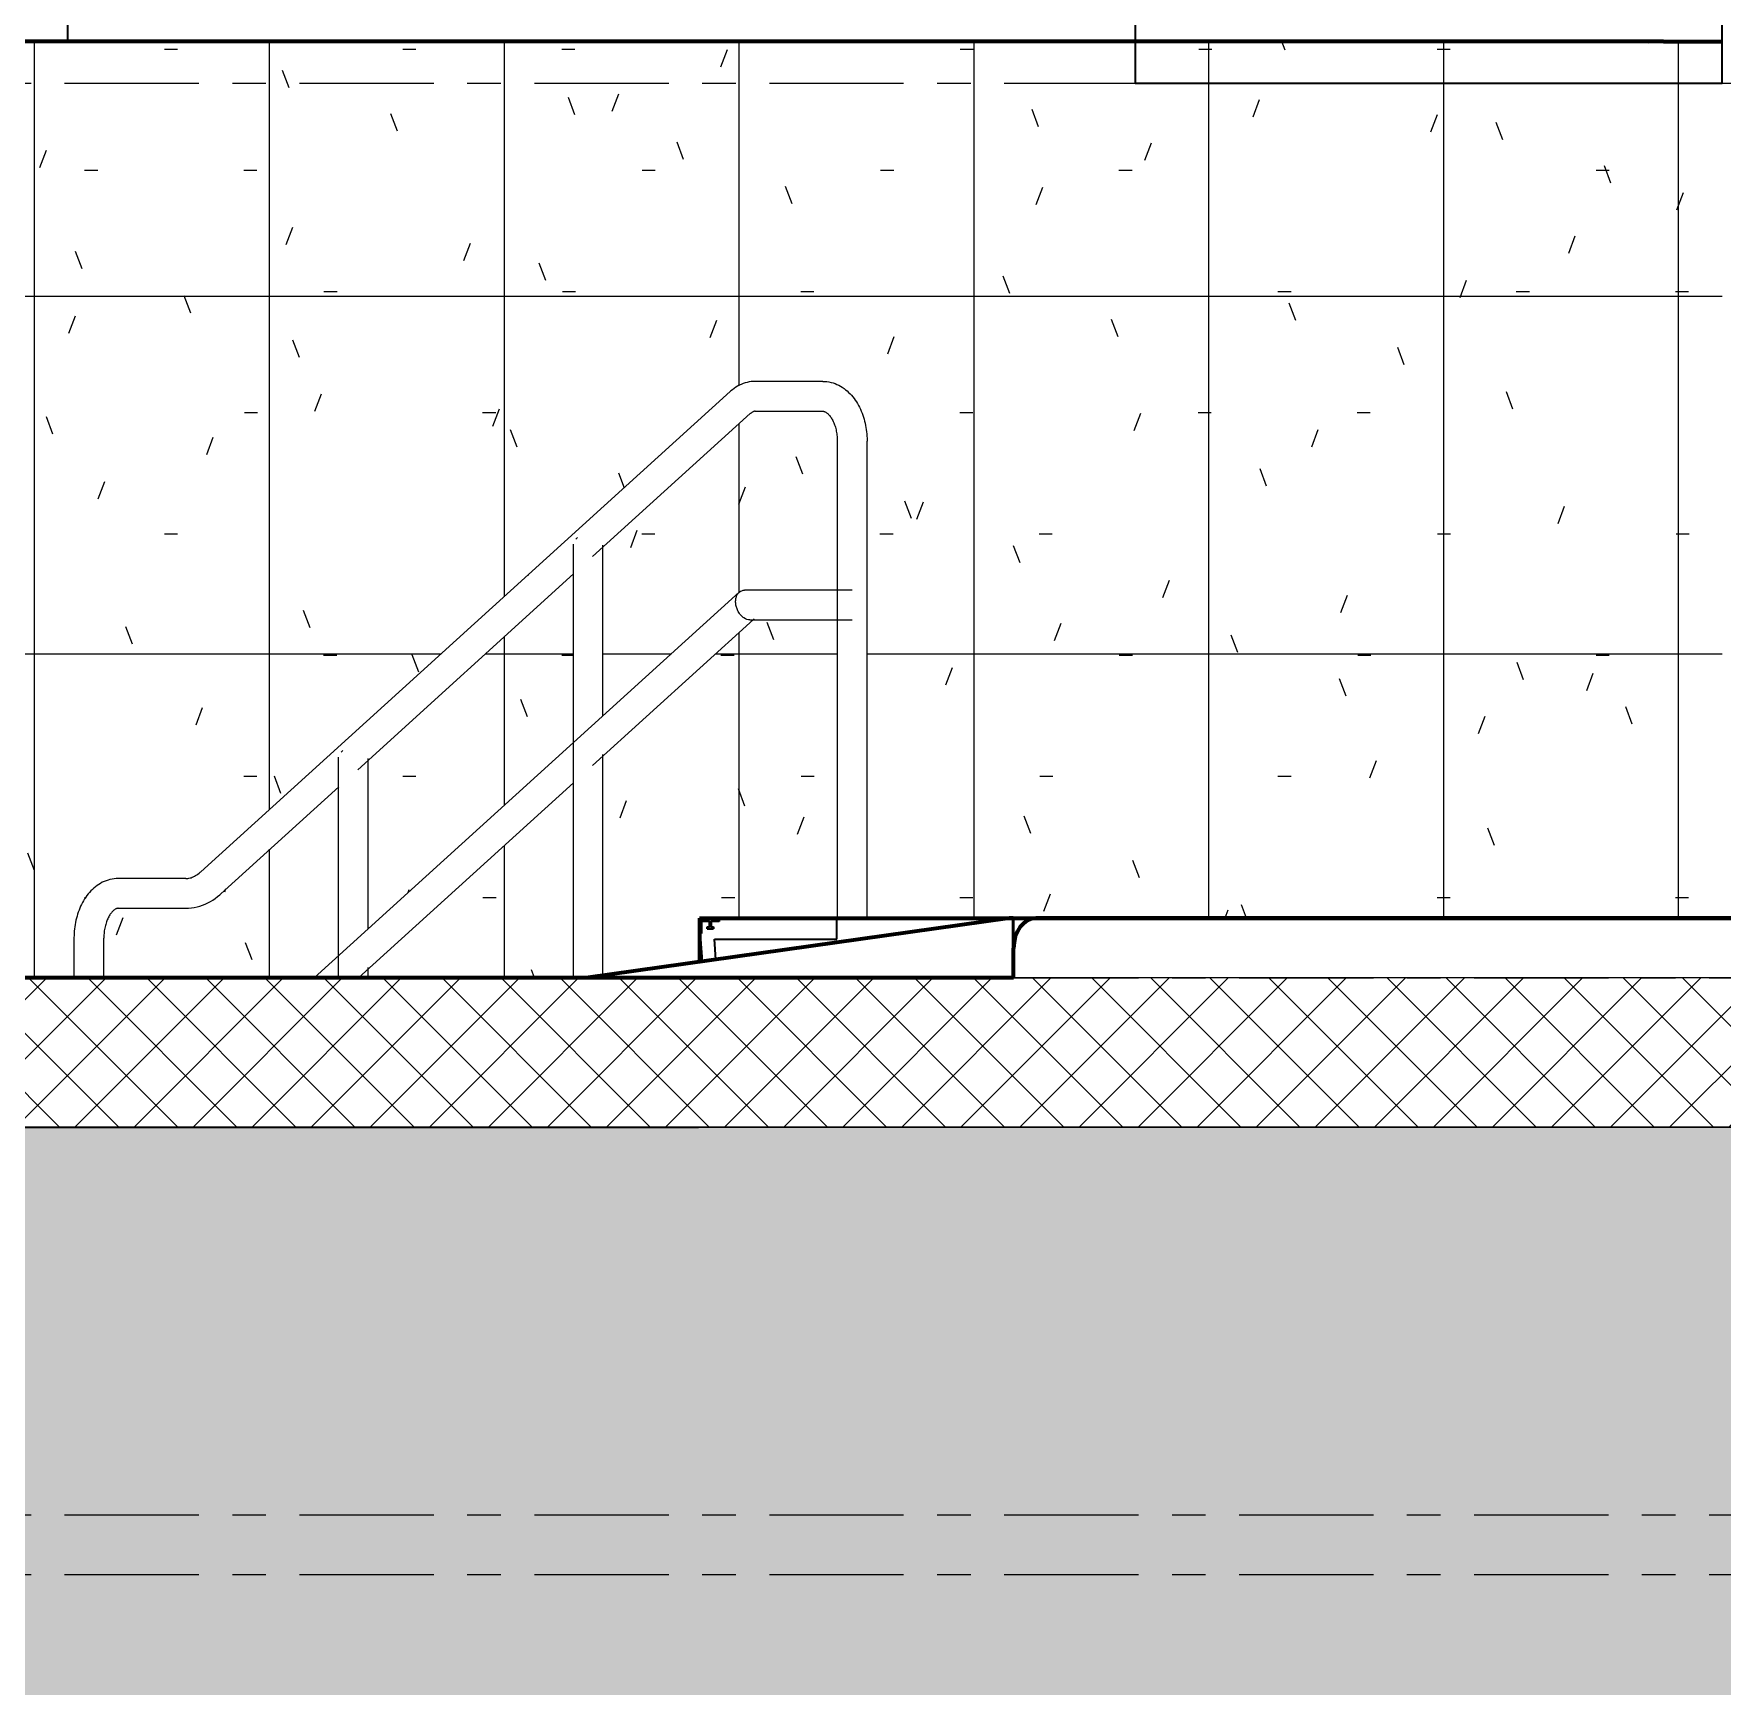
# Model space of a CAD drawing. Header units: millimetres. Extents: x -25371 to 2282244, y -90657 to 147824.
# Drawn here: x 1592502 to 1595332, y -3760 to -990 of the extents above; entities that cross this region are included whole.
import ezdxf
from ezdxf.xclip import XClip

# ---------------------------------------------------------------- set-up
doc = ezdxf.new("R2010")
doc.units = ezdxf.units.MM
doc.header["$XCLIPFRAME"] = 0
doc.linetypes.add('CENTER', pattern=[50.8, 31.75, -6.35, 6.35, -6.35])
doc.linetypes.add('TA_GL_000.90000', pattern=[2.475, 0.9, -0.225, 0.225, -0.225, 0.9])
for name, color, linetype in [('000 - 0_SYM_DWG_GRIDLINE_MAIN_COLOR_251', 7, 'Continuous'), ('000 - EXISTING_BUILDING_MAIN_COLOR_251', 7, 'Continuous'), ('000 - GRID', 7, 'CENTER')]:
    doc.layers.add(name, color=color, linetype=linetype)
for name, color, linetype, lineweight in [('A-DETL', 7, 'Continuous', 70), ('A-DETL-GENF', 7, 'Continuous', 35), ('A-DETL-THIN', 7, 'Continuous', 25), ('A-FLOR-E', 7, 'Continuous', 35), ('A-FLOR-FNSH', 7, 'Continuous', 70), ('A-FLOR-HRAL', 7, 'Continuous', 35), ('A-FLOR-PATT', 7, 'Continuous', 70), ('A-GLAZ-CURT', 7, 'Continuous', 35), ('A-WALL-PATT', 7, 'Continuous', 50), ('I-WALL-E', 7, 'Continuous', 50), ('S-STRS-E', 7, 'Continuous', 35), ('WALL-E', 7, 'Continuous', 50)]:
    doc.layers.add(name, color=color, linetype=linetype, lineweight=lineweight)
doc.styles.add('TA', font='', dxfattribs={"height": 4.5})
doc.styles.get('TA').set_extended_font_data('Cordia New')
pattern_1 = [(0, (-10480.52, 0), (533.245, 203.2), [21.996, -377.938, 21.996, -377.938, -2132.981]), (0, (-10480.52, 0), (533.245, 203.2), [-799.868, 21.996, -777.871, 21.996, -377.938, -933.179]), (0, (-10480.52, 0), (533.245, 203.2), [-1999.669, 21.996, -244.626, 21.996, -644.56]), (110.745, (-10280.55, 101.6), (-382.06842, 602.30877), [31.049, -533.482, -3575.367]), (110.745, (-10280.55, 101.6), (-382.06842, 602.30877), [-564.532, 31.049, -533.482, -3010.835]), (110.745, (-10280.55, 101.6), (-382.06842, 602.30877), [-1129.063, 31.049, -1098.014, -1881.772]), (110.745, (-10280.55, 101.6), (-382.06842, 602.30877), [-2258.126, 31.049, -533.482, -1317.24]), (110.745, (-10280.55, 101.6), (-382.06842, 602.30877), [-2822.658, 31.049, -345.305, -940.886]), (110.745, (-10280.55, 101.6), (-382.06842, 602.30877), [-3199.012, 31.049, -909.837]), (249.255, (-10213.9, 508), (-151.16483, -805.50714), [31.049, -533.482, -3575.367]), (249.255, (-10213.9, 508), (-151.16483, -805.50714), [-564.532, 31.049, -533.482, -3010.835]), (249.255, (-10213.9, 508), (-151.16483, -805.50714), [-1129.063, 31.049, -1098.014, -1881.772]), (249.255, (-10213.9, 508), (-151.16483, -805.50714), [-2258.126, 31.049, -533.482, -1317.24]), (249.255, (-10213.9, 508), (-151.16483, -805.50714), [-2822.658, 31.049, -345.305, -940.886]), (249.255, (-10213.9, 508), (-151.16483, -805.50714), [-3199.012, 31.049, -909.837])]
pattern_2 = [(0, (-19042.4, 99970), (0, 600), []), (90, (-19042.4, 99970), (-393.636, 2e-14), [])]

# ---------------------------------------------------------------- blocks, each defined once
blk = doc.blocks.new('*U1018')
at = {"layer": '000 - 0_SYM_DWG_GRIDLINE_MAIN_COLOR_251', "color": 7, "linetype": 'ByBlock', "ltscale": 5}
blk.add_line((20, 0), (-585.291, 0), dxfattribs=at)
at = {"color": 7, "style": 'TA', "flags": 1}
blk.add_attdef('LOCATION', (6, -6), '', height=4.5, rotation=270, dxfattribs=at)
blk = doc.blocks.new('C-1-VS01_REV00_20260615-155540_ELEVATION_1_DIMS-1')
at = {"layer": '000 - GRID', "color": 7, "linetype": 'TA_GL_000.90000', "xscale": 50.00000000000004, "yscale": 50.00000000000004, "zscale": 50.00000000000004, "rotation": 180}
for p in [(-32265.5, 103500), (-32265.5, 102000), (-32265.5, 101100), (-32265.5, 101000)]:
    blk.add_blockref('*U1018', p, dxfattribs=at)
blk = doc.blocks.new('Railing - 50mm-5736714-VS01 - ELEVATION 1')
at = {"layer": 'A-FLOR-HRAL', "color": 7, "lineweight": 9}
for p, q in [((2476, 102736.9), (2474.7, 102735.6)), ((2477.5, 102738.2), (2476, 102736.9)), ((2469.9, 102727.1), (2469.9, 102000)), ((2519.9, 102439.2), (2519.9, 102725.2)), ((2519.9, 102003.9), (2519.9, 102374.4))]:
    blk.add_line(p, q, dxfattribs=at)
blk = doc.blocks.new('Railing - 50mm-5736712-VS01 - ELEVATION 1')
at = {"layer": 'A-FLOR-HRAL', "color": 7, "lineweight": 9}
for p, q in [((2076.3, 102370), (2076.3, 102000)), ((2082.4, 102379.8), (2081.1, 102378.5)), ((2083.8, 102381.1), (2082.4, 102379.8)), ((2126.3, 102082.1), (2126.3, 102368)), ((2126.3, 102000), (2126.3, 102017.3))]:
    blk.add_line(p, q, dxfattribs=at)
blk = doc.blocks.new('Railing - Railing-4930035-VS01 - ELEVATION 1')
at = {"color": 7}
for name in ['Railing - 50mm-5736714-VS01 - ELEVATION 1', 'Railing - 50mm-5736712-VS01 - ELEVATION 1']:
    blk.add_blockref(name, (0, 0), dxfattribs=at)
blk = doc.blocks.new('Top Rail Type - Top Rail_Internal_-4930060-VS01 - ELEVATION 1')
at = {"layer": 'A-FLOR-HRAL', "color": 7, "lineweight": 9}
for p, q in [((2888.5, 103000), (2775.4, 103000)), ((2733.4, 102983), (1845.9, 102177.8)), ((2502.8, 102706.2), (2767, 102945.9)), ((2775.4, 102950), (2888.5, 102950)), ((2912.7, 102900), (2912.7, 102100)), ((2962.7, 102100), (2962.7, 102900)), ((2109.1, 102349), (2470.9, 102677.3)), ((1879.5, 102140.7), (2077.3, 102320.2)), ((1820.8, 102166.7), (1707.6, 102166.7)), ((1707.6, 102116.7), (1820.8, 102116.7)), ((2912.8, 102100), (2956.6, 102100)), ((2918.9, 102100), (2913.2, 102100)), ((2962.7, 102100), (2918.9, 102100)), ((2956.6, 102100), (2962.3, 102100)), ((1633.4, 102066.7), (1633.4, 102000)), ((1683.4, 102000), (1683.4, 102066.7))]:
    blk.add_line(p, q, dxfattribs=at)
at = {"layer": 'A-FLOR-HRAL', "color": 7, "lineweight": 9, "flags": 128}
for points in [[(2775.4, 103000), (2771.9, 102999.9), (2768.4, 102999.6), (2765, 102999), (2761.6, 102998.3), (2758.2, 102997.4), (2754.9, 102996.3), (2751.7, 102995), (2748.6, 102993.5), (2745.6, 102991.9), (2742.7, 102990.1), (2739.8, 102988.2), (2737.1, 102986.1), (2734.5, 102983.9), (2733.4, 102983)], [(2888.5, 103000), (2892, 102999.9), (2895.5, 102999.6), (2898.9, 102999), (2902.3, 102998.3), (2905.7, 102997.4), (2909, 102996.3), (2912.2, 102995), (2915.3, 102993.5), (2918.3, 102991.9), (2921.2, 102990.1), (2924.1, 102988.2), (2926.8, 102986.1), (2929.4, 102983.9), (2931.9, 102981.6), (2934.4, 102979.2), (2936.7, 102976.7), (2938.9, 102974.1), (2941, 102971.4), (2943, 102968.6), (2944.9, 102965.7), (2946.7, 102962.7), (2948.4, 102959.7), (2950.1, 102956.6), (2951.6, 102953.4), (2953, 102950.2), (2954.3, 102947), (2955.5, 102943.6), (2956.7, 102940.2), (2957.7, 102936.8), (2958.6, 102933.4), (2959.5, 102929.9), (2960.2, 102926.3), (2960.9, 102922.8), (2961.4, 102919.2), (2961.9, 102915.6), (2962.2, 102911.9), (2962.5, 102908.3), (2962.7, 102904.6), (2962.7, 102901), (2962.7, 102900)], [(2775.4, 102950), (2774.9, 102950), (2774.5, 102949.9), (2774, 102949.9), (2773.5, 102949.8), (2773, 102949.6), (2772.4, 102949.4), (2771.8, 102949.2), (2771.2, 102948.9), (2770.5, 102948.5), (2769.8, 102948.1), (2769, 102947.5), (2768.2, 102946.9), (2767.4, 102946.3), (2767, 102945.9)], [(2888.5, 102950), (2889, 102950), (2889.4, 102949.9), (2889.9, 102949.9), (2890.4, 102949.8), (2890.9, 102949.6), (2891.5, 102949.4), (2892.1, 102949.2), (2892.7, 102948.9), (2893.4, 102948.5), (2894.2, 102948.1), (2894.9, 102947.5), (2895.7, 102946.9), (2896.5, 102946.3), (2897.4, 102945.5), (2898.3, 102944.6), (2899.2, 102943.6), (2900.1, 102942.6), (2901, 102941.4), (2901.9, 102940.2), (2902.8, 102938.8), (2903.6, 102937.4), (2904.5, 102935.9), (2905.3, 102934.3), (2906.1, 102932.6), (2906.9, 102930.8), (2907.6, 102929), (2908.3, 102927.1), (2909, 102925.1), (2909.6, 102923.1), (2910.2, 102921), (2910.7, 102918.9), (2911.1, 102916.7), (2911.5, 102914.5), (2911.9, 102912.2), (2912.2, 102909.9), (2912.4, 102907.6), (2912.6, 102905.3), (2912.7, 102903), (2912.7, 102900.6), (2912.7, 102900)], [(1707.6, 102166.7), (1704.1, 102166.6), (1700.7, 102166.2), (1697.2, 102165.7), (1693.8, 102165), (1690.5, 102164.1), (1687.2, 102162.9), (1684, 102161.6), (1680.9, 102160.2), (1677.9, 102158.5), (1674.9, 102156.8), (1672.1, 102154.8), (1669.4, 102152.8), (1666.7, 102150.6), (1664.2, 102148.3), (1661.8, 102145.9), (1659.5, 102143.4), (1657.3, 102140.7), (1655.2, 102138), (1653.2, 102135.2), (1651.3, 102132.4), (1649.4, 102129.4), (1647.7, 102126.4), (1646.1, 102123.3), (1644.6, 102120.1), (1643.2, 102116.9), (1641.9, 102113.6), (1640.6, 102110.3), (1639.5, 102106.9), (1638.5, 102103.5), (1637.6, 102100), (1636.7, 102096.5), (1636, 102093), (1635.3, 102089.4), (1634.8, 102085.8), (1634.3, 102082.2), (1633.9, 102078.6), (1633.7, 102075), (1633.5, 102071.3), (1633.4, 102067.7), (1633.4, 102066.7)], [(1820.8, 102166.7), (1822.6, 102166.7), (1824.3, 102166.9), (1826.1, 102167.2), (1827.9, 102167.5), (1829.7, 102168), (1831.6, 102168.7), (1833.4, 102169.4), (1835.3, 102170.3), (1837.2, 102171.4), (1839.2, 102172.5), (1841.2, 102173.9), (1843.1, 102175.4), (1845.1, 102177), (1845.9, 102177.8)], [(1820.8, 102116.7), (1825.6, 102116.8), (1830.4, 102117.3), (1835.1, 102118), (1839.8, 102119), (1844.5, 102120.3), (1849, 102121.8), (1853.5, 102123.6), (1857.9, 102125.7), (1862.1, 102128), (1866.3, 102130.5), (1870.3, 102133.3), (1874.2, 102136.2), (1878, 102139.4), (1879.5, 102140.7)], [(1707.6, 102116.7), (1707.2, 102116.7), (1706.7, 102116.6), (1706.3, 102116.5), (1705.8, 102116.4), (1705.2, 102116.3), (1704.7, 102116.1), (1704.1, 102115.8), (1703.4, 102115.5), (1702.7, 102115.2), (1702, 102114.7), (1701.3, 102114.2), (1700.5, 102113.6), (1699.6, 102112.9), (1698.8, 102112.1), (1697.9, 102111.3), (1697, 102110.3), (1696.1, 102109.2), (1695.2, 102108.1), (1694.3, 102106.8), (1693.4, 102105.5), (1692.5, 102104.1), (1691.7, 102102.5), (1690.9, 102100.9), (1690, 102099.2), (1689.3, 102097.5), (1688.5, 102095.6), (1687.8, 102093.7), (1687.2, 102091.8), (1686.6, 102089.7), (1686, 102087.7), (1685.5, 102085.5), (1685, 102083.4), (1684.6, 102081.1), (1684.3, 102078.9), (1684, 102076.6), (1683.8, 102074.3), (1683.6, 102072), (1683.5, 102069.6), (1683.4, 102067.3), (1683.4, 102066.7)]]:
    blk.add_lwpolyline(points, dxfattribs=at)
blk = doc.blocks.new('System Panel - DPA-AR_Facade_Solid Panel 150mm-5598975-VS01 - ELEVATION 1')
at = {"layer": 'A-GLAZ-CURT', "color": 7}
blk.add_line((1622.7, 103600), (1622.7, 103570), dxfattribs=at)
blk = doc.blocks.new('System Panel - DPA-AR_Facade_Solid Panel 150mm-V77-VS01 - ELEVATION 1')
at = {"layer": 'A-GLAZ-CURT', "color": 7}
for p, q in [((3412, 106600), (3412, 103500)), ((4396.1, 103500), (4396.1, 106600)), ((3412, 103500), (4297.7, 103500)), ((4297.7, 103500), (4396.1, 103500))]:
    blk.add_line(p, q, dxfattribs=at)
blk = doc.blocks.new('Generic Models 2 - Generic Models 45-5662310-VS01 - ELEVATION 1')
at = {"layer": '000 - EXISTING_BUILDING_MAIN_COLOR_251', "color": 7}
for p, q in [((4897.3, 102000), (2676.7, 102000)), ((5350.1, 102000), (3129.5, 102000)), ((5425.6, 102000), (3208.3, 102000))]:
    blk.add_line(p, q, dxfattribs=at)
blk = doc.blocks.new('Handrail Type - Handrail_Internal_-5736255-VS01 - ELEVATION 1')
at = {"layer": 'A-FLOR-HRAL', "color": 7, "lineweight": 9}
for p, q in [((2748.4, 102646.5), (2035.8, 102000)), ((2888.5, 102650), (2757.3, 102650)), ((2937.7, 102650), (2888.5, 102650)), ((2502.8, 102356.2), (2772.3, 102600.7)), ((2766.4, 102600), (2888.5, 102600)), ((2772.4, 102600.9), (2773.6, 102601.9)), ((2888.5, 102600), (2937.7, 102600)), ((2110.2, 102000), (2470.6, 102327))]:
    blk.add_line(p, q, dxfattribs=at)
for points, knots in [([(2743, 102625), (2742.6, 102627.2), (2742.2, 102631.5), (2743, 102637.6), (2745.1, 102642.9), (2749.4, 102648.2), (2754, 102650), (2757.3, 102650)], [0, 0, 0, 0, 0.0833333, 0.1666667, 0.25, 0.3333333, 0.5, 0.5, 0.5, 0.5]), ([(2766.4, 102600), (2763.1, 102600), (2757.8, 102601.8), (2751.6, 102607.1), (2747.6, 102612.4), (2744.6, 102618.5), (2743.4, 102622.8), (2743, 102625)], [0.5, 0.5, 0.5, 0.5, 0.6666667, 0.75, 0.8333333, 0.9166667, 1, 1, 1, 1])]:
    blk.add_open_spline(points, degree=3, knots=knots, dxfattribs=at)
blk = doc.blocks.new('C-1-VS01_REV00_20260615-155217_ELEVATION_1_EX')
at = {"layer": 'A-DETL-GENF', "lineweight": 9}
h = blk.add_hatch(dxfattribs=at)
h.set_pattern_fill('FP_31', style=0, pattern_type=2)
h.set_pattern_definition([(45, (-4042.98, 0), (0, 449.0128), [317.5, -317.5]), (45, (-4127.17, 84.2), (0, 449.0128), [317.5, -317.5]), (45, (-4211.35, 168.38), (0, 449.0128), [317.5, -317.5]), (135, (-4211.35, 224.5), (-449.0128, 3e-14), [317.5, -317.5]), (135, (-4127.17, 308.7), (-449.0128, 3e-14), [317.5, -317.5]), (135, (-4042.98, 392.9), (-449.0128, 3e-14), [317.5, -317.5])])
h.paths.add_polyline_path([(-32056.9, 99504.9), (18630.6, 99504.9), (18630.6, 101000), (17000.5, 101000), (17000.5, 100460), (16257.6, 100460), (16257.6, 101000), (14306.8, 101000), (14306.8, 101750), (-25164.4, 101750), (-25164.4, 101000), (-32056.9, 101000), (-32056.9, 100327.3)])
at = {"layer": 'A-FLOR-PATT', "lineweight": 9}
h = blk.add_hatch(dxfattribs=at)
h.set_pattern_fill('FP_23', angle=-225, style=0, pattern_type=2)
h.set_pattern_definition([(225, (-3834.03, 102000), (49.49747, -49.49747), []), (315, (-3834.03, 102000), (49.49747, 49.49747), [])])
h.paths.add_polyline_path([(-9485.1, 101750), (14306.8, 101750), (14306.8, 102000), (-25150.2, 102000), (-25150.2, 101750), (-9683.1, 101750)])
at = {"layer": 'A-WALL-PATT', "lineweight": 9}
h = blk.add_hatch(dxfattribs=at)
h.set_pattern_fill('FP_15', style=0, pattern_type=2)
h.set_pattern_definition(pattern_1)
h.paths.add_polyline_path([(-22224.7, 102000), (-22224.1, 102075), (-22222, 102092), (-22213.2, 102119.9), (-22200.5, 102140.8), (-22192.2, 102149.4), (-22186.7, 102153.9), (-22168.8, 102163), (-22150.6, 102166.7), (-22030.6, 102167.8), (-22026.9, 102168.4), (-22007.6, 102182), (-21120.2, 102986), (-21104.8, 102995.5), (-21096.2, 102997.8), (-21082.8, 103000), (-20964.2, 102999.1), (-20948.2, 102995.7), (-20941, 102992), (-20932.7, 102986.8), (-20920.4, 102974.8), (-20911.9, 102962.5), (-20904.1, 102946.6), (-20897.4, 102921.7), (-20895.5, 102897.5), (-20895.5, 102100), (-19560.5, 102100), (-19560.5, 103570), (-25696.4, 103570), (-25695.9, 102071.4), (-25340.6, 102093.3), (-25340.6, 102150), (-25164.4, 102150), (-25164.4, 102100), (-25150.2, 102100), (-25150.2, 102000), (-22256, 102000)])
h.paths.add_polyline_path([(-21387.8, 102000), (-21387.9, 102326.7), (-21732.5, 102014.1), (-21732.4, 102000), (-21387.9, 102000)])
h.paths.add_polyline_path([(-21822.4, 102000), (-21781.4, 102037.3), (-21781.5, 102319.6), (-21983.9, 102137.3), (-22005.6, 102123.6), (-22037.4, 102116.7), (-22158.3, 102115.6), (-22155.6, 102114.9), (-22160.1, 102111), (-22165.5, 102104), (-22171.9, 102088.8), (-22174.3, 102075), (-22174.8, 102066.7), (-22173.9, 102000), (-21878.3, 102000)])
h.paths.add_polyline_path([(-21338.8, 102003.9), (-21176.4, 102026.8), (-21176.4, 102100), (-20945.4, 102100), (-20945.4, 102600), (-21087.1, 102599.6), (-21338.9, 102371.2), (-21338.8, 102075)])
h.paths.add_polyline_path([(-26403.2, 102026.1), (-25794.8, 102065.1), (-25795.5, 103570), (-26403.2, 103570), (-26403.2, 102075)])
h.paths.add_polyline_path([(-21732.5, 102081.6), (-21387.7, 102394.4), (-21387.9, 102676.7), (-21732.4, 102364.2), (-21732.5, 102177.8)])
h.paths.add_polyline_path([(-21338.9, 102438.7), (-21105.6, 102649.1), (-21096.9, 102650), (-20945.4, 102650), (-20946.3, 102911.9), (-20950.6, 102929.2), (-20957.1, 102940.7), (-20966, 102949.4), (-20968.5, 102949.7), (-20974.6, 102950), (-21086.4, 102949), (-21095, 102942.5), (-21338.7, 102721.4), (-21338.9, 102447.5)])
h = blk.add_hatch(dxfattribs=at)
h.set_pattern_fill('FP_16', style=0, pattern_type=2)
h.set_pattern_definition(pattern_2)
h.paths.add_polyline_path([(-22224.7, 102000), (-22224.1, 102075), (-22222, 102092), (-22213.2, 102119.9), (-22200.5, 102140.8), (-22192.2, 102149.4), (-22186.7, 102153.9), (-22168.8, 102163), (-22150.6, 102166.7), (-22030.6, 102167.8), (-22026.9, 102168.4), (-22007.6, 102182), (-21120.2, 102986), (-21104.8, 102995.5), (-21096.2, 102997.8), (-21082.8, 103000), (-20964.2, 102999.1), (-20948.2, 102995.7), (-20941, 102992), (-20932.7, 102986.8), (-20920.4, 102974.8), (-20911.9, 102962.5), (-20904.1, 102946.6), (-20897.4, 102921.7), (-20895.5, 102897.5), (-20895.5, 102100), (-19560.5, 102100), (-19560.5, 103570), (-25696.4, 103570), (-25695.9, 102071.4), (-25340.6, 102093.3), (-25340.6, 102150), (-25164.4, 102150), (-25164.4, 102100), (-25150.2, 102100), (-25150.2, 102000), (-22256, 102000)])
h.paths.add_polyline_path([(-21387.8, 102000), (-21387.9, 102326.7), (-21732.5, 102014.1), (-21732.4, 102000), (-21387.9, 102000)])
h.paths.add_polyline_path([(-21822.4, 102000), (-21781.4, 102037.3), (-21781.5, 102319.6), (-21983.9, 102137.3), (-22005.6, 102123.6), (-22037.4, 102116.7), (-22158.3, 102115.6), (-22155.6, 102114.9), (-22160.1, 102111), (-22165.5, 102104), (-22171.9, 102088.8), (-22174.3, 102075), (-22174.8, 102066.7), (-22173.9, 102000), (-21878.3, 102000)])
h.paths.add_polyline_path([(-21338.8, 102003.9), (-21176.4, 102026.8), (-21176.4, 102100), (-20945.4, 102100), (-20945.4, 102600), (-21087.1, 102599.6), (-21338.9, 102371.2), (-21338.8, 102075)])
h.paths.add_polyline_path([(-26403.2, 102026.1), (-25794.8, 102065.1), (-25795.5, 103570), (-26403.2, 103570), (-26403.2, 102075)])
h.paths.add_polyline_path([(-21732.5, 102081.6), (-21387.7, 102394.4), (-21387.9, 102676.7), (-21732.4, 102364.2), (-21732.5, 102177.8)])
h.paths.add_polyline_path([(-21338.9, 102438.7), (-21105.6, 102649.1), (-21096.9, 102650), (-20945.4, 102650), (-20946.3, 102911.9), (-20950.6, 102929.2), (-20957.1, 102940.7), (-20966, 102949.4), (-20968.5, 102949.7), (-20974.6, 102950), (-21086.4, 102949), (-21095, 102942.5), (-21338.7, 102721.4), (-21338.9, 102447.5)])
h = blk.add_hatch(dxfattribs=at)
h.set_pattern_fill('FP_15', style=0, pattern_type=2)
h.set_pattern_definition(pattern_1)
h.paths.add_polyline_path([(-19560.5, 102100), (-19462.1, 102100), (-19462.1, 103570), (-19560.5, 103570), (-19560.5, 102177.8)])
h = blk.add_hatch(dxfattribs=at)
h.set_pattern_fill('FP_16', style=0, pattern_type=2)
h.set_pattern_definition(pattern_2)
h.paths.add_polyline_path([(-19560.5, 102100), (-19462.1, 102100), (-19462.1, 103570), (-19560.5, 103570), (-19560.5, 102177.8)])
at = {"layer": 'A-DETL', "color": 7}
for p, q in [((-19560.5, 103570), (-25696.4, 103570)), ((-19560.5, 103570), (-19462.1, 103570)), ((-20656.7, 102100), (-21366.2, 102000)), ((-21176.4, 102100), (-18319.5, 102100)), ((-21176.4, 102100), (-21176.4, 102026.8)), ((-20650.6, 102100), (-20656.7, 102100)), ((-20650.6, 102100), (-20537.4, 102100)), ((-18394.9, 102100), (-20612.2, 102100)), ((-20649.9, 102000), (-20649.9, 102050)), ((-20649.9, 102000), (-25150.2, 102000))]:
    blk.add_line(p, q, dxfattribs=at)
blk.add_ellipse((-20612.2, 102050), major_axis=(0, 50), ratio=0.754707, start_param=0, end_param=1.570796, dxfattribs=at)
at = {"layer": 'A-DETL-THIN', "color": 7}
blk.add_line((14306.8, 101750), (-25164.4, 101750), dxfattribs=at)
at = {"layer": 'A-FLOR-E', "color": 7}
for p, q in [((-20233, 102100), (-21176.4, 102100)), ((-25150.2, 101750), (-21178.2, 101750))]:
    blk.add_line(p, q, dxfattribs=at)
at = {"layer": 'A-FLOR-FNSH', "color": 7, "lineweight": 25}
for p, q in [((14306.8, 102000), (-25150.2, 102000)), ((-25150.2, 101750), (14306.8, 101750))]:
    blk.add_line(p, q, dxfattribs=at)
at = {"layer": 'I-WALL-E', "color": 7}
blk.add_line((-22235.6, 103570), (-20446.2, 103570), dxfattribs=at)
at = {"layer": 'S-STRS-E', "color": 7}
for p, q in [((-21171.8, 102100), (-21176.4, 102100)), ((-21176.4, 102100), (-21176.4, 102075)), ((-21173.1, 102075), (-21173.1, 102095)), ((-21173.1, 102095), (-21159.3, 102095)), ((-21159.6, 102094.5), (-21172.8, 102094.5)), ((-21172.8, 102094.5), (-21172.8, 102074.5)), ((-21171.8, 102097.5), (-21171.8, 102100)), ((-20228.4, 102100), (-21171.8, 102100)), ((-21170.5, 102097.5), (-21171.8, 102097.5)), ((-21165.9, 102100), (-21170.5, 102100)), ((-21170.5, 102100), (-21170.5, 102097.5)), ((-21165.9, 102097.5), (-21165.9, 102100)), ((-20222.5, 102100), (-21165.9, 102100)), ((-21164.6, 102097.5), (-21165.9, 102097.5)), ((-21160, 102100), (-21164.6, 102100)), ((-21164.6, 102100), (-21164.6, 102097.5)), ((-21163.6, 102082), (-21163.6, 102085.5)), ((-21163.6, 102085.5), (-21159.6, 102085.5)), ((-21153.1, 102082), (-21163.6, 102082)), ((-21159.3, 102085), (-21163.2, 102085)), ((-21163.2, 102085), (-21163.2, 102082.5)), ((-21163.2, 102082.5), (-21153.4, 102082.5)), ((-21160, 102097.5), (-21160, 102100)), ((-20216.6, 102100), (-21160, 102100)), ((-21158.7, 102097.5), (-21160, 102097.5)), ((-21159.6, 102085.5), (-21159.6, 102094.5)), ((-21159.3, 102095), (-21159.3, 102085)), ((-21154.1, 102100), (-21158.7, 102100)), ((-21158.7, 102100), (-21158.7, 102097.5)), ((-21157.3, 102085), (-21157.3, 102095)), ((-21157.3, 102095), (-21143.6, 102095)), ((-21153.4, 102085), (-21157.3, 102085)), ((-21143.2, 102094.5), (-21157, 102094.5)), ((-21157, 102094.5), (-21157, 102085.5)), ((-21157, 102085.5), (-21153.1, 102085.5)), ((-21154.1, 102097.5), (-21154.1, 102100)), ((-20210.7, 102100), (-21154.1, 102100)), ((-21152.8, 102097.5), (-21154.1, 102097.5)), ((-21153.4, 102082.5), (-21153.4, 102085)), ((-21153.1, 102085.5), (-21153.1, 102082)), ((-21148.2, 102100), (-21152.8, 102100)), ((-21152.8, 102100), (-21152.8, 102097.5)), ((-21148.2, 102097.5), (-21148.2, 102100)), ((-20204.8, 102100), (-21148.2, 102100)), ((-21146.8, 102097.5), (-21148.2, 102097.5)), ((-21143.6, 102100), (-21146.8, 102100)), ((-21146.8, 102100), (-21146.8, 102097.5)), ((-21143.6, 102095), (-21143.6, 102100)), ((-20200.2, 102100), (-21143.6, 102100)), ((-20946.3, 102100), (-21143.2, 102100)), ((-21143.2, 102100), (-21143.2, 102094.5)), ((-20946.3, 102065), (-20946.3, 102100)), ((-20002.9, 102100), (-20946.3, 102100)), ((-21176.4, 102075), (-21173.1, 102075)), ((-21172.8, 102074.5), (-21176.4, 102074.5)), ((-21176.4, 102074.5), (-21176.4, 102067)), ((-21176.4, 102067), (-21175.1, 102065)), ((-21175.1, 102065), (-21174.4, 102065)), ((-21174.4, 102065), (-21171.7, 102027.4)), ((-21148.9, 102030.6), (-21151.3, 102065)), ((-21151.3, 102065), (-20946.3, 102065))]:
    blk.add_line(p, q, dxfattribs=at)
at = {"layer": 'WALL-E', "color": 7}
for p, q in [((-20543.5, 102100), (-20656.7, 102100)), ((-20650.6, 102000), (-20650.6, 102100)), ((-20543.5, 102100), (-20537.4, 102100))]:
    blk.add_line(p, q, dxfattribs=at)
at = {"layer": '000 - EXISTING_BUILDING_MAIN_COLOR_251', "color": 7}
blk.add_blockref('Generic Models 2 - Generic Models 45-5662310-VS01 - ELEVATION 1', (-23858.2, 0), dxfattribs=at)
at = {"layer": 'A-FLOR-HRAL', "color": 7, "lineweight": 9}
for name in ['Top Rail Type - Top Rail_Internal_-4930060-VS01 - ELEVATION 1', 'Handrail Type - Handrail_Internal_-5736255-VS01 - ELEVATION 1']:
    blk.add_blockref(name, (-23858.2, 0), dxfattribs=at)
at = {"layer": 'A-FLOR-HRAL', "color": 7}
blk.add_blockref('Railing - Railing-4930035-VS01 - ELEVATION 1', (-23858.2, 0), dxfattribs=at)
at = {"layer": 'A-GLAZ-CURT', "color": 7}
for name in ['System Panel - DPA-AR_Facade_Solid Panel 150mm-5598975-VS01 - ELEVATION 1', 'System Panel - DPA-AR_Facade_Solid Panel 150mm-V77-VS01 - ELEVATION 1']:
    blk.add_blockref(name, (-23858.2, 0), dxfattribs=at)

msp = doc.modelspace()

# ---------------------------------------------------------------- block references
at = {"color": 7}
ref = msp.add_blockref('C-1-VS01_REV00_20260615-155217_ELEVATION_1_EX', (1614794.372, -104572.744), dxfattribs=at)
XClip(ref).set_block_clipping_path([(-39120.691541394, 96602.3760666824), (-3553.7799988328, 115145.365818867)])
msp.add_blockref('C-1-VS01_REV00_20260615-155540_ELEVATION_1_DIMS-1', (1614794.372, -104572.744), dxfattribs=at)

doc.saveas('drawing.dxf')
